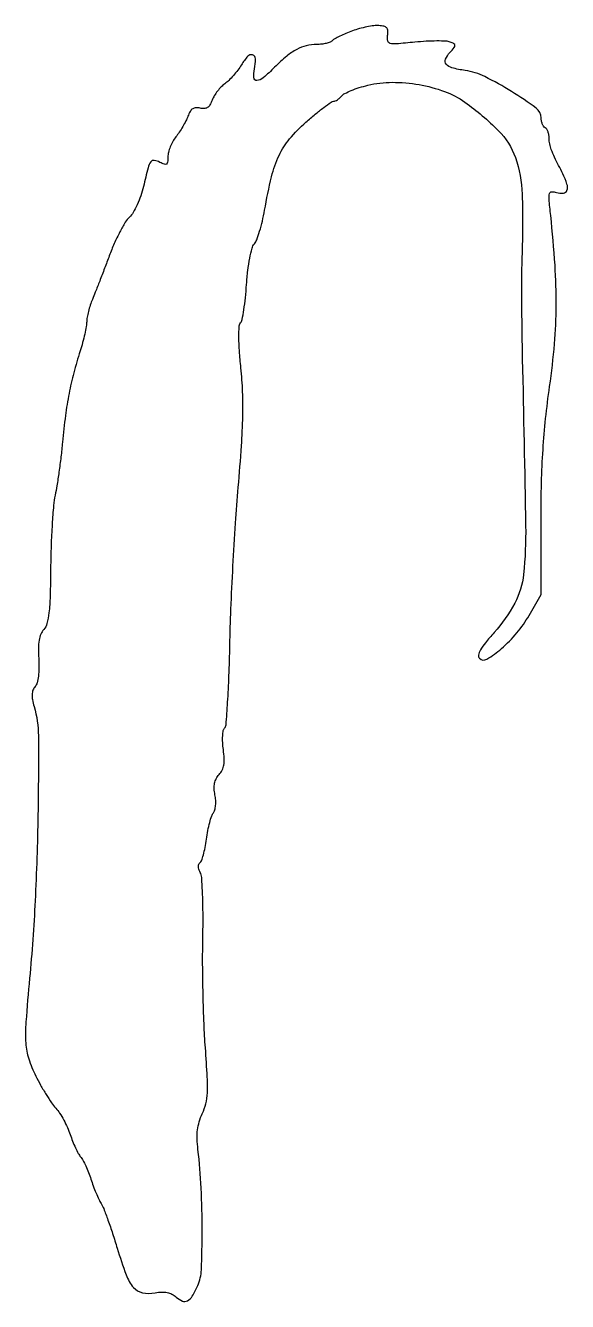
# Model space of a CAD drawing. Extents: x 1 to 135, y 0 to 315.
import ezdxf

# ---------------------------------------------------------------- set-up
doc = ezdxf.new("R2010")
doc.units = 0

msp = doc.modelspace()

# ---------------------------------------------------------------- linework, layer by layer
msp.add_lwpolyline([(81.5, 313.351076, 0.012021), (79.898953, 312.723124, 0.013614), (78.395938, 312.042805, 0.012888), (77.154745, 311.399708, 0.069992), (76.55, 310.94608, -0.102919), (75.991388, 310.581518, -0.032526), (75.037251, 310.277911, -0.030924), (73.901011, 310.069728, -0.029854), (72.734259, 310, 0.058833), (70.128617, 309.692339, 0.064922), (67.757654, 308.78709, 0.051271), (65.285883, 307.107503, 0.02153), (62.31926, 304.385926, -0.018226), (59.506969, 301.771519, -0.158143), (57.952498, 301.116472, -0.42051), (57.195424, 301.768512, -0.065361), (57.342245, 303.961227, 0.048968), (57.592785, 306.469942, 0.327763), (56.895816, 307.422294, 0.296044), (55.690804, 307.088688, 0.044701), (54.130577, 304.974319, -0.024722), (53.243656, 303.666197, -0.018684), (52.148667, 302.319332, -0.019009), (51.022184, 301.129338, -0.040969), (50.052056, 300.323908, 0.04624), (49.148138, 299.557239, 0.028746), (48.233193, 298.508734, 0.02872), (47.442931, 297.359978, 0.045489), (46.919061, 296.287115, -0.042051), (46.355943, 295.113511, -0.114273), (45.725218, 294.448555, -0.137529), (44.943696, 294.197426, -0.073468), (43.927292, 294.308763, 0.073927), (42.908733, 294.419395, 0.13827), (42.126293, 294.165138, 0.113884), (41.493681, 293.492872, 0.04125), (40.925117, 292.303044, -0.026952), (40.414055, 291.150012, -0.014096), (39.661884, 289.770864, -0.01398), (38.808709, 288.396155, -0.020781), (37.980005, 287.247451, 0.039867), (37.222029, 286.107582, 0.031097), (36.581627, 284.764605, 0.031951), (36.141073, 283.430301, 0.063843), (36, 282.329958, -0.024131), (35.9368, 281.021189, -0.218864), (35.656114, 280.539309, -0.250039), (35.135417, 280.475257, -0.03095), (34.060688, 280.967521, 0.083046), (32.624071, 281.452681, 0.290653), (31.766251, 281.084173, 0.087672), (31.116417, 279.646163, 0.005229), (29.98397, 275, -0.02598), (29.332685, 272.73991, -0.02445), (28.439259, 270.512151, -0.025291), (27.449904, 268.615787, -0.071738), (26.520393, 267.453721, 0.068576), (25.502184, 266.19706, 0.015877), (24.164896, 263.819006, 0.0161), (22.788455, 260.957326, 0.015131), (21.568291, 257.953721, -0.001878), (20.405741, 254.859183, -0.001792), (19.201929, 251.724877, -0.001775), (18.11898, 248.964266, -0.006399), (17.399994, 247.216073, 0.020761), (16.863204, 245.796298, 0.017215), (16.408069, 244.245828, 0.017558), (16.089622, 242.794438, 0.044026), (15.989176, 241.716073, -0.042674), (15.882888, 240.540669, -0.011164), (15.510409, 238.682221, -0.01126), (14.989266, 236.576813, -0.011308), (14.374533, 234.5, 0.013248), (12.80372, 229.116487, 0.01656), (11.646044, 224.041783, 0.015278), (10.761701, 218.583339, 0.008936), (10.019983, 212, -0.005763), (9.639173, 208.415736, -0.005032), (9.159862, 204.675, -0.005065), (8.65827, 201.302154, -0.01495), (8.221101, 199, 0.032248), (7.82724, 196.447302, 0.006535), (7.481165, 191.874803, 0.006867), (7.220824, 186.537437, 0.006383), (7.099069, 181.063159, -0.004685), (6.967164, 174.063155, -0.02098), (6.679676, 169.972613, -0.035512), (6.199328, 167.378791, -0.120948), (5.389305, 165.877683, 0.084828), (4.676053, 164.75583, 0.056587), (4.248425, 163.290861, 0.041397), (4.076501, 161.34693, 0.017363), (4.153405, 158.718994, -0.019046), (4.213623, 156.393588, -0.028812), (4.072441, 154.374402, -0.032957), (3.759488, 152.775655, -0.108744), (3.270432, 151.826626, 0.083912), (2.755891, 150.938365, 0.077653), (2.5438, 149.905921, 0.058262), (2.632662, 148.616001, 0.024508), (3.036742, 146.922156, -0.069608), (4.086572, 139.692112, -0.005488), (3.97423, 120.226832, -0.008113), (3.276204, 99.064238, -0.011018), (1.9159, 80, 0.004824), (1.012433, 69.220847, 0.034276), (0.983874, 63.979094, 0.062001), (1.706802, 60.156652, 0.038229), (3.437237, 55.912954, 0.012532), (4.63655, 53.657238, 0.010903), (6.002246, 51.35568, 0.011031), (7.329515, 49.3272, 0.031493), (8.369016, 48, -0.037874), (9.317246, 46.757015, -0.018986), (10.330261, 45.059375, -0.018735), (11.250284, 43.214361, -0.026276), (11.920286, 41.5, 0.015044), (12.519649, 39.8586, 0.014467), (13.223903, 38.234375, 0.014556), (13.92719, 36.840097, 0.049714), (14.496551, 36, -0.051036), (15.062869, 35.159631, -0.015018), (15.755211, 33.765625, -0.014911), (16.44406, 32.141399, -0.01551), (17.025198, 30.5, 0.012), (17.606102, 28.821913, 0.010342), (18.294712, 27.0875, 0.010463), (18.984942, 25.540019, 0.029448), (19.552238, 24.5, -0.046845), (20.186025, 23.235484, -0.006281), (21.231849, 20.44375, -0.007212), (22.385159, 17.092499, -0.006011), (23.516166, 13.5, 0.01491), (25.708247, 6.946621, 0.088082), (27.525416, 3.833266, 0.168365), (29.726478, 2.534268, 0.095923), (32.85038, 2.508352, -0.033717), (34.500473, 2.699886, -0.061685), (35.849294, 2.598446, -0.071231), (36.997525, 2.191625, -0.063294), (38.037367, 1.466183, 0.084916), (39.57525, 0.488807, 0.224909), (40.844616, 0.54691, 0.13935), (42.027646, 1.682892, 0.028479), (43.359217, 4.292478, 0.094029), (44.26186, 8.193696, 0.009471), (44.462422, 17.776961, 0.012706), (44.215935, 28.296323, 0.017143), (43.425643, 37.782157, -0.020959), (43.221534, 40.480757, -0.038449), (43.316876, 42.682272, -0.043471), (43.730488, 44.651503, -0.037305), (44.493462, 46.627466, 0.052358), (45.356439, 49.079183, 0.046772), (45.734089, 51.752288, 0.025491), (45.718197, 55.629814, 0.004574), (45.254196, 62.845309, -0.008178), (44.918682, 68.724041, -0.004353), (44.685886, 76.007936, -0.004331), (44.577274, 83.45612, -0.006719), (44.625609, 89.883835, 0.006382), (44.672137, 95.561303, 0.009118), (44.557261, 100.59811, 0.006196), (44.334266, 104.767731, 0.106797), (43.960853, 106.073147, -0.044151), (43.633713, 106.840156, -0.072811), (43.515027, 107.533474, -0.097137), (43.609219, 108.083872, -0.164989), (43.903611, 108.440429, 0.17119), (44.295758, 108.927222, 0.017), (44.752893, 110.379063, 0.019864), (45.181721, 112.199712, 0.014491), (45.518287, 114.251117, -0.014416), (45.862729, 116.352494, -0.016771), (46.314087, 118.326057, -0.01592), (46.801442, 119.957957, -0.089691), (47.236475, 120.752481, 0.110401), (47.58266, 121.451312, 0.038526), (47.765902, 122.565415, 0.036017), (47.784076, 123.863555, 0.034862), (47.616926, 125.165368, -0.03681), (47.424362, 126.712736, -0.06286), (47.522219, 128.009309, -0.070927), (47.921626, 129.129497, -0.062945), (48.630854, 130.144592, 0.070654), (49.379236, 131.251537, 0.071447), (49.786283, 132.518914, 0.054223), (49.88263, 134.128867, 0.021916), (49.679364, 136.322639, -0.021365), (49.516618, 138.058311, -0.027093), (49.522102, 139.668381, -0.027017), (49.668794, 140.97736, -0.15508), (49.983043, 141.590933, 0.178775), (50.355561, 142.409169, 0.00246), (50.736432, 147.961087, 0.006563), (51.064583, 154.460289, 0.004228), (51.282288, 162, -0.005171), (51.555238, 170.873057, -0.003035), (52.056029, 181.483618, -0.003035), (52.685644, 192.088491, -0.005166), (53.357313, 200.944231, 0.004348), (54.147651, 211.143379, 0.011582), (54.479534, 218.43601, 0.015266), (54.430275, 224.433137, 0.015881), (54.013337, 230.337192, -0.00804), (53.652309, 234.51594, -0.01526), (53.518672, 237.889967, -0.013134), (53.563361, 240.488547, -0.163756), (53.913038, 241.395217, 0.12551), (54.30164, 242.214253, 0.00954), (54.729699, 244.646391, 0.012657), (55.116192, 247.606664, 0.00929), (55.400358, 250.905308, -0.012768), (55.719066, 254.326497, -0.017775), (56.190747, 257.365695, -0.017002), (56.74413, 259.800124, -0.111628), (57.318119, 260.903052, 0.085996), (57.912383, 261.91586, 0.015584), (58.617156, 263.987729, 0.016379), (59.294556, 266.494093, 0.014195), (59.843121, 269.161558, -0.015399), (61.563892, 277.428122, -0.050839), (63.404958, 282.67245, -0.064786), (66.000221, 286.733929, -0.037772), (70.04488, 290.876006, -0.007495), (72.343824, 292.839253, -0.010906), (74.43353, 294.494827, -0.006688), (76.219448, 295.810178, -0.156622), (76.810573, 296, 0.104547), (77.250867, 296.09308, 0.040111), (77.803664, 296.392819, 0.037521), (78.37051, 296.825564, 0.037775), (78.864936, 297.337258, -0.103873), (79.615514, 297.933212, -0.019628), (81.218212, 298.658204, -0.020209), (83.190754, 299.367412, -0.017324), (85.317609, 299.956245, -0.058183), (91.305861, 300.673514, -0.043944), (97.911756, 300.111617, -0.044547), (104.197381, 298.427914, -0.066835), (109.217005, 295.787611, -0.042774), (117.499681, 288.765838, -0.110228), (121.658957, 282.168891, -0.07961), (123.338268, 273.149403, -0.01538), (123.245638, 256.5, 0.008326), (123.171288, 252.720671, 0.002094), (123.178494, 246.5625, 0.002137), (123.246325, 239.521875, 0.002154), (123.374253, 232.5, -0.001352), (124.188706, 191.413308, -0.029975), (123.677284, 179.476002, -0.097627), (121.490788, 172.34165, -0.060144), (116.427716, 165.130827, 0.011779), (114.271129, 162.615456, 0.040851), (113.055642, 160.852209, 0.073246), (112.564142, 159.605943, 0.259291), (112.791802, 158.808198, 0.346281), (114.644581, 158.587269, 0.04095), (118.229174, 161.200238, 0.040487), (122.031375, 165.05816, 0.044141), (125.04131, 169.374179), (127.981232, 174.5), (127.990616, 192.757757, -0.00637), (128.114054, 202.070444, -0.009493), (128.480392, 210.209393, -0.010175), (129.128685, 217.879962, -0.00928), (130.104386, 225.757757, 0.014053), (131.303149, 236.256988, 0.019823), (131.73561, 245.663887, 0.018325), (131.433536, 255.614958, 0.009812), (130.36968, 267.866465, -0.004661), (129.974001, 271.936237, -0.081849), (130.073986, 273.253897, -0.325648), (130.614476, 273.711081, -0.095233), (131.761214, 273.575788, 0.097228), (133.49127, 273.378607, 0.298362), (134.379234, 274.068143, 0.164697), (134.38573, 275.630643, 0.035604), (133.335102, 278.161467, -0.002868), (131.339508, 282.200229, -0.022413), (130.506704, 284.124926, -0.046563), (130.127704, 285.491738, -0.044388), (130, 286.927414, 0.046572), (129.925928, 287.720919, 0.046179), (129.70625, 288.489364, 0.050144), (129.383579, 289.123104, 0.111983), (129, 289.5, -0.106171), (128.616646, 289.868117, -0.051252), (128.29375, 290.471002, -0.047568), (128.074124, 291.195778, -0.049833), (128, 291.93766, 0.23935), (126.795733, 294.309244, 0.018522), (120.705202, 298.422884, 0.025012), (114.136527, 302.071137, 0.077182), (109.302555, 303.58188, -0.025169), (106.039238, 304.240593, -0.156331), (104.610365, 305.13574, -0.287414), (104.437519, 306.351289, -0.079434), (105.538158, 308.042164, 0.012654), (106.561276, 309.23187, 0.167721), (106.75824, 309.76713, 0.277931), (106.528993, 310.165734, 0.035085), (105.590043, 310.603821, 0.081804), (104.549905, 310.818094, 0.01133), (102.337434, 310.856283, 0.01273), (99.693838, 310.77468, 0.010476), (96.879565, 310.556791, -0.00425), (92.253893, 310.140657, -0.079938), (90.804255, 310.254422, -0.288735), (90.221838, 310.854145, -0.087123), (90.175642, 312.182121, 0.048592), (90.225416, 313.368566, 0.168149), (89.938446, 314.069964, 0.157149), (89.264091, 314.471908, 0.040982), (88, 314.654997, 0.047151), (86.764688, 314.615066, 0.017859), (85.059375, 314.335906, 0.017503), (83.214807, 313.898216, 0.020442)], format="xyb", close=True)

doc.saveas('drawing.dxf')
